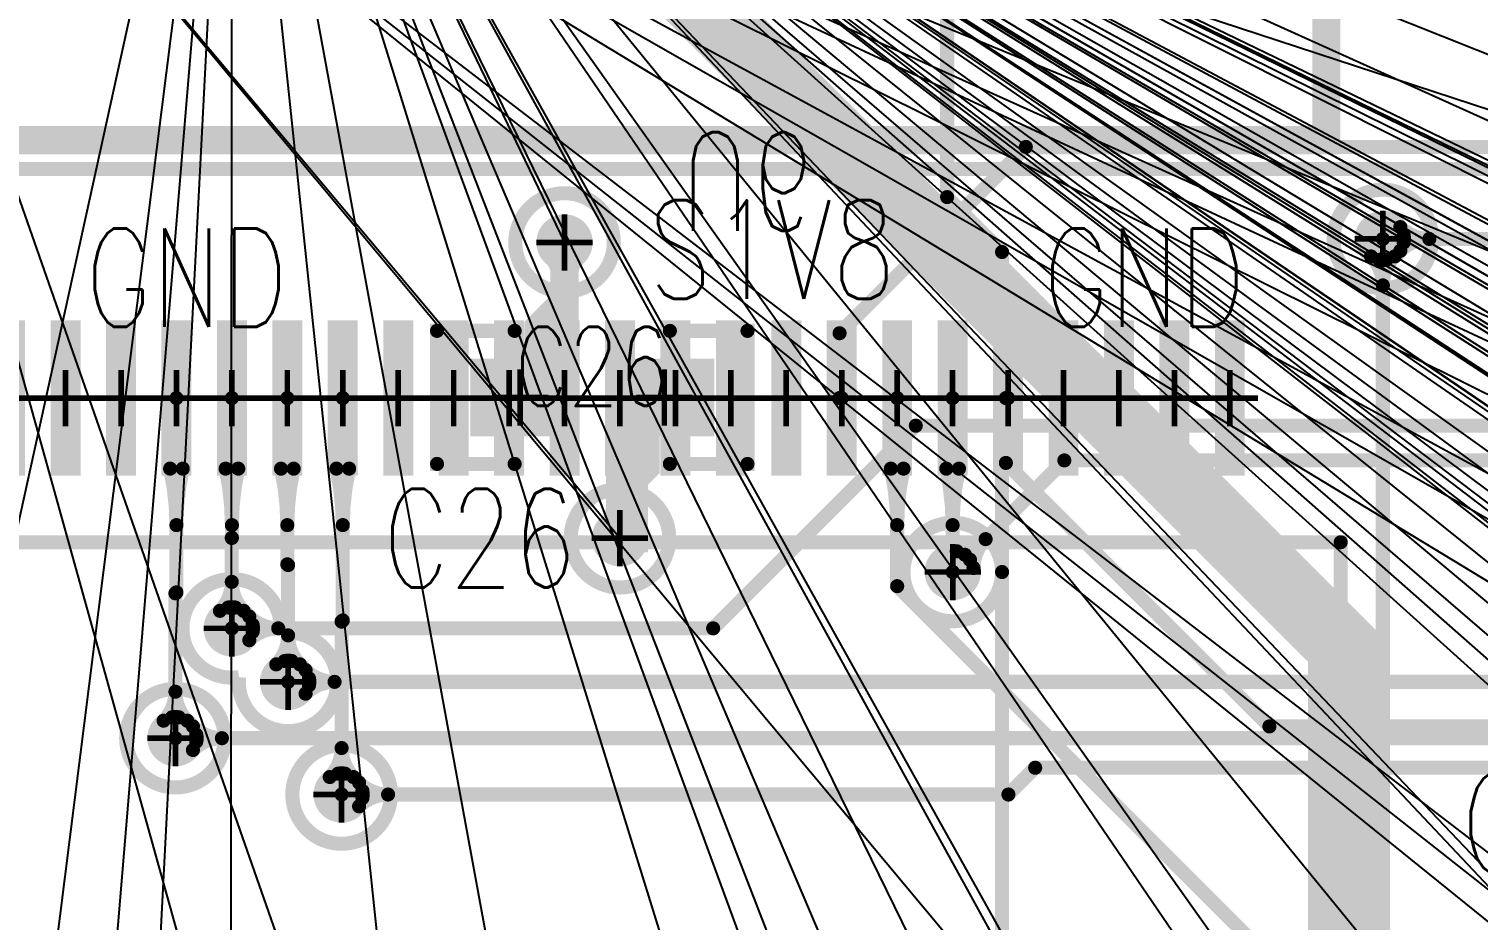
# Model space of a CAD drawing. Extents: x -4539 to 5978, y -4736 to 3041.
# Drawn here: x 250 to 765, y 914 to 1231 of the extents above; entities that cross this region are included whole.
import ezdxf
from ezdxf.enums import TextEntityAlignment as Align

# ---------------------------------------------------------------- set-up
doc = ezdxf.new("R2010")
doc.units = 0
for name, pattern in [('SIG_173', [2, 1, 1]), ('SIG_191', [2, 1, 1]), ('SIG_195', [2, 1, 1]), ('SIG_196', [2, 1, 1]), ('SIG_49', [2, 1, 1]), ('SIG_53', [2, 1, 1]), ('SIG_57', [2, 1, 1]), ('SIG_59', [2, 1, 1]), ('SIG_61', [2, 1, 1]), ('SIG_62', [2, 1, 1]), ('SIG_83', [2, 1, 1]), ('SIG_85', [2, 1, 1]), ('SIG_87', [2, 1, 1])]:
    doc.linetypes.add(name, pattern=pattern)
doc.layers.get('0').update_dxf_attribs({"color": 254, "linetype": 'CONTINUOUS'})
for name, color, linetype in [('DRIL_NPLTE_THRU_01', 16, 'CONTINUOUS'), ('DRIL_NPLTE_THRU_02', 2, 'CONTINUOUS'), ('DRIL_NPLTE_THRU_03', 34, 'CONTINUOUS'), ('DRIL_NPLTE_THRU_04', 96, 'CONTINUOUS'), ('DRIL_NPLTE_THRU_05', 6, 'CONTINUOUS'), ('DRIL_NPLTE_THRU_06', 176, 'CONTINUOUS'), ('DRIL_PLTE_THRU_01', 16, 'CONTINUOUS'), ('DRIL_PLTE_THRU_02', 2, 'CONTINUOUS'), ('DRIL_PLTE_THRU_03', 34, 'CONTINUOUS'), ('DRIL_PLTE_THRU_04', 96, 'CONTINUOUS'), ('DRIL_PLTE_THRU_05', 6, 'CONTINUOUS'), ('DRIL_PLTE_THRU_06', 176, 'CONTINUOUS'), ('DRIL_SYMBOL', 254, 'CONTINUOUS'), ('LINK_00', 254, 'CONTINUOUS'), ('PADS_BOT', 5, 'CONTINUOUS'), ('PADS_INNER', 1, 'CONTINUOUS'), ('PADS_TOP', 1, 'CONTINUOUS'), ('PART_BOT_2DLINE_00', 4, 'CONTINUOUS'), ('PART_NAME_01', 6, 'CONTINUOUS'), ('PART_NAME_06', 4, 'CONTINUOUS'), ('PART_NAME_27', 3, 'CONTINUOUS'), ('PART_TOP_2DLINE_00', 6, 'CONTINUOUS'), ('PART_TOP_2DLINE_01', 6, 'CONTINUOUS'), ('POUR_VIATHERM_02', 56, 'CONTINUOUS'), ('POUR_VIATHERM_05', 216, 'CONTINUOUS'), ('POUR_VOID_02', 56, 'CONTINUOUS'), ('POUR_VOID_05', 216, 'CONTINUOUS'), ('TEAR_01', 1, 'CONTINUOUS'), ('TEAR_03', 43, 'CONTINUOUS'), ('TEAR_04', 3, 'CONTINUOUS'), ('TEAR_06', 5, 'CONTINUOUS'), ('TEXT_26', 6, 'CONTINUOUS'), ('TRACE_01', 1, 'CONTINUOUS'), ('TRACE_03', 43, 'CONTINUOUS'), ('TRACE_04', 3, 'CONTINUOUS'), ('TRACE_06', 5, 'CONTINUOUS'), ('VIAPTS', 1, 'CONTINUOUS')]:
    doc.layers.add(name, color=color, linetype=linetype)
doc.styles.add('W4', font='simplex', dxfattribs={"width": 0.75})
doc.styles.add('W5', font='simplex', dxfattribs={"width": 0.75})

# ---------------------------------------------------------------- blocks, each defined once
blk = doc.blocks.new('POUR_VOID_757')
at = {"layer": 'POUR_VOID_02', "const_width": 5}
blk.add_lwpolyline([(-5915.5, -5521, 1), (-5880.5, -5521, 1)], format="xyb", close=True, dxfattribs=at)
blk = doc.blocks.new('POUR_VOID_749')
at = {"layer": 'POUR_VOID_02', "const_width": 5}
blk.add_lwpolyline([(-5860.58, -5483.69, -2.905419), (-5875.42, -5499.31, -2.905419)], format="xyb", close=True, dxfattribs=at)
blk = doc.blocks.new('POUR_VOID_748')
at = {"layer": 'POUR_VOID_02', "const_width": 5}
blk.add_lwpolyline([(-5856.5, -5541, 1), (-5821.5, -5541, 1)], format="xyb", close=True, dxfattribs=at)
blk = doc.blocks.new('POUR_VOID_738')
at = {"layer": 'POUR_VOID_02', "const_width": 5}
blk.add_lwpolyline([(-5757.66, -5450, 1), (-5722.66, -5450, 1)], format="xyb", close=True, dxfattribs=at)
blk = doc.blocks.new('POUR_VOID_730')
at = {"layer": 'POUR_VOID_02', "const_width": 5}
blk.add_lwpolyline([(-5639.5, -5462, 1), (-5604.5, -5462, 1)], format="xyb", close=True, dxfattribs=at)
blk = doc.blocks.new('POUR_VOID_724')
at = {"layer": 'POUR_VOID_02', "const_width": 5}
blk.add_lwpolyline([(-5486.79, -5343.74, 1), (-5451.79, -5343.74, 1)], format="xyb", close=True, dxfattribs=at)
blk = doc.blocks.new('POUR_OUTLINE_418')
for name in ['POUR_VOID_724', 'POUR_VOID_738', 'POUR_VOID_730', 'POUR_VOID_749', 'POUR_VOID_757', 'POUR_VOID_748']:
    blk.add_blockref(name, (0, 0))
blk = doc.blocks.new('POUR_VIATHERM_805')
at = {"layer": 'POUR_VIATHERM_02'}
for points in [[(-5759.84, -5335), (-5759.84, -5335)], [(-5769.84, -5345), (-5769.84, -5345)], [(-5749.84, -5345), (-5749.84, -5345)], [(-5759.84, -5355), (-5759.84, -5355)]]:
    blk.add_lwpolyline(points, dxfattribs=at)
blk = doc.blocks.new('POUR_HEADER_0')
for name in ['POUR_OUTLINE_418', 'POUR_VIATHERM_805']:
    blk.add_blockref(name, (6185, 6485))
blk = doc.blocks.new('POUR_VOID_325')
at = {"layer": 'POUR_VOID_05', "const_width": 5}
blk.add_lwpolyline([(-5915.5, -5521, 1), (-5880.5, -5521, 1)], format="xyb", close=True, dxfattribs=at)
blk = doc.blocks.new('POUR_VOID_314')
at = {"layer": 'POUR_VOID_05', "const_width": 5}
blk.add_lwpolyline([(-5860.58, -5483.69, -2.905419), (-5875.42, -5499.31, -2.905419)], format="xyb", close=True, dxfattribs=at)
blk = doc.blocks.new('POUR_VOID_313')
at = {"layer": 'POUR_VOID_05', "const_width": 5}
blk.add_lwpolyline([(-5856.5, -5541, 1), (-5821.5, -5541, 1)], format="xyb", close=True, dxfattribs=at)
blk = doc.blocks.new('POUR_VOID_302')
at = {"layer": 'POUR_VOID_05', "const_width": 5}
blk.add_lwpolyline([(-5777.34, -5345, 1), (-5742.34, -5345, 1)], format="xyb", close=True, dxfattribs=at)
blk = doc.blocks.new('POUR_VOID_293')
at = {"layer": 'POUR_VOID_05', "const_width": 5}
blk.add_lwpolyline([(-5639.5, -5462, 1), (-5604.5, -5462, 1)], format="xyb", close=True, dxfattribs=at)
blk = doc.blocks.new('POUR_VOID_289')
at = {"layer": 'POUR_VOID_05', "const_width": 5}
blk.add_lwpolyline([(-5486.79, -5343.74, 1), (-5451.79, -5343.74, 1)], format="xyb", close=True, dxfattribs=at)
blk = doc.blocks.new('POUR_OUTLINE_162')
for name in ['POUR_VOID_302', 'POUR_VOID_289', 'POUR_VOID_293', 'POUR_VOID_314', 'POUR_VOID_325', 'POUR_VOID_313']:
    blk.add_blockref(name, (0, 0))
blk = doc.blocks.new('POUR_VIATHERM_401')
at = {"layer": 'POUR_VIATHERM_05'}
for points in [[(-5740.16, -5440), (-5740.16, -5440)], [(-5750.16, -5450), (-5750.16, -5450)], [(-5730.16, -5450), (-5730.16, -5450)], [(-5740.16, -5460), (-5740.16, -5460)]]:
    blk.add_lwpolyline(points, dxfattribs=at)
blk = doc.blocks.new('POUR_HEADER_3')
for name in ['POUR_OUTLINE_162', 'POUR_VIATHERM_401']:
    blk.add_blockref(name, (6185, 6485))
blk = doc.blocks.new('SMOOTH_5')
at = {"const_width": 2.5}
blk.add_lwpolyline([(-1.25, 0, 1), (1.25, 0, 1)], format="xyb", close=True, dxfattribs=at)
blk = doc.blocks.new('PART_BODY_TOP_1')
at = {"layer": 'PART_TOP_2DLINE_01', "const_width": 5}
for points in [[(-27.56, 23.62), (-55.12, 23.62), (-55.12, -23.62), (-27.56, -23.62)], [(27.56, -23.62), (55.12, -23.62), (55.12, 23.62), (27.56, 23.62)]]:
    blk.add_lwpolyline(points, dxfattribs=at)
at = {"layer": 'PART_TOP_2DLINE_01'}
for p in [(-55.12, 23.62), (-27.56, 23.62), (27.56, 23.62), (55.12, 23.62), (-55.12, -23.62), (-27.56, -23.62), (27.56, -23.62), (55.12, -23.62)]:
    blk.add_blockref('SMOOTH_5', p, dxfattribs=at)
blk = doc.blocks.new('DRIL_SYMBOL_0')
at = {"layer": 'DRIL_SYMBOL', "const_width": 2}
for points in [[(0, -10), (0, 10)], [(-10, 0), (10, 0)]]:
    blk.add_lwpolyline(points, dxfattribs=at)
blk = doc.blocks.new('DRIL_HOLE_0')
blk.add_lwpolyline([(0, 0, 1), (0, 0, 1)], format="xyb", close=True)
blk.add_blockref('DRIL_SYMBOL_0', (0, 0))
blk = doc.blocks.new('PAD_0')
blk.add_lwpolyline([(0, 0), (0, 0)])
blk = doc.blocks.new('PAD_1')
at = {"const_width": 27.56}
blk.add_lwpolyline([(-17.72, 0), (17.72, 0)], dxfattribs=at)
blk = doc.blocks.new('STK_TOP_4')
at = {"layer": 'DRIL_NPLTE_THRU_01'}
blk.add_blockref('DRIL_HOLE_0', (0, 0), dxfattribs=at)
at = {"layer": 'DRIL_NPLTE_THRU_02'}
blk.add_blockref('DRIL_HOLE_0', (0, 0), dxfattribs=at)
at = {"layer": 'DRIL_NPLTE_THRU_03'}
blk.add_blockref('DRIL_HOLE_0', (0, 0), dxfattribs=at)
at = {"layer": 'DRIL_NPLTE_THRU_04'}
blk.add_blockref('DRIL_HOLE_0', (0, 0), dxfattribs=at)
at = {"layer": 'DRIL_NPLTE_THRU_05'}
blk.add_blockref('DRIL_HOLE_0', (0, 0), dxfattribs=at)
at = {"layer": 'DRIL_NPLTE_THRU_06'}
blk.add_blockref('DRIL_HOLE_0', (0, 0), dxfattribs=at)
at = {"layer": 'PADS_BOT'}
blk.add_blockref('PAD_0', (0, 0), dxfattribs=at)
at = {"layer": 'PADS_INNER'}
blk.add_blockref('PAD_0', (0, 0), dxfattribs=at)
at = {"layer": 'PADS_TOP'}
blk.add_blockref('PAD_1', (0, 0), dxfattribs=at)
blk = doc.blocks.new('SYM_TOP_3')
for name, p in [('PART_BODY_TOP_1', (0, 0)), ('STK_TOP_4', (-25.59, 0)), ('STK_TOP_4', (25.59, 0))]:
    blk.add_blockref(name, p)
blk = doc.blocks.new('PART_TOP_18')
blk.add_blockref('SYM_TOP_3', (0, 0))
at = {"layer": 'PART_NAME_01', "style": 'W5', "width": 0.75}
blk.add_text('C26', height=35, rotation=-180, dxfattribs=at).set_placement((40, 50), align=Align.MIDDLE_CENTER)
at = {"layer": 'PART_NAME_27', "style": 'W4', "width": 0.75}
blk.add_text('C26', height=28, rotation=-180, dxfattribs=at).set_placement((0, -25), align=Align.TOP_CENTER)
blk = doc.blocks.new('PART_TOP_24')
blk.add_blockref('SYM_TOP_3', (0, 0))
at = {"layer": 'PART_NAME_01', "style": 'W5', "width": 0.75}
blk.add_text('C5', height=35, rotation=-180, dxfattribs=at).set_placement((98.35, -3.82), align=Align.MIDDLE_CENTER)
at = {"layer": 'PART_NAME_27', "style": 'W4', "width": 0.75}
blk.add_text('C5', height=28, rotation=-180, dxfattribs=at).set_placement((0, -15), align=Align.TOP_CENTER)
blk = doc.blocks.new('SMOOTH_10')
at = {"const_width": 5}
blk.add_lwpolyline([(-2.5, 0, 1), (2.5, 0, 1)], format="xyb", close=True, dxfattribs=at)
blk = doc.blocks.new('PART_BODY_TOP_4')
at = {"layer": 'PART_TOP_2DLINE_01', "const_width": 10}
for points in [[(-126.77, 173.23), (126.77, 173.23), (126.77, 78.74), (-126.77, 78.74)], [(-154.72, 78.74), (154.72, 78.74), (154.72, -208.66), (-154.72, -208.66)]]:
    blk.add_lwpolyline(points, close=True, dxfattribs=at)
at = {"layer": 'PART_TOP_2DLINE_01'}
for p in [(-126.77, 173.23), (126.77, 173.23), (-154.72, 78.74), (-126.77, 78.74), (126.77, 78.74), (154.72, 78.74), (-154.72, -208.66), (154.72, -208.66)]:
    blk.add_blockref('SMOOTH_10', p, dxfattribs=at)
blk = doc.blocks.new('DRIL_SYMBOL_64$9606299213')
at = {"layer": 'DRIL_SYMBOL', "const_width": 2}
for points in [[(0, -10), (0, 10)], [(-10, 0), (10, 0)]]:
    blk.add_lwpolyline(points, dxfattribs=at)
blk = doc.blocks.new('DRIL_HOLE_64$9606299213')
at = {"const_width": 32.48}
blk.add_lwpolyline([(-16.24, 0, 1), (16.24, 0, 1)], format="xyb", close=True, dxfattribs=at)
blk.add_blockref('DRIL_SYMBOL_64$9606299213', (0, 0))
blk = doc.blocks.new('PAD_6')
at = {"const_width": 59.06}
blk.add_lwpolyline([(0, -29.53, 1), (0, 29.53, 1)], format="xyb", close=True, dxfattribs=at)
blk = doc.blocks.new('PAD_7')
at = {"const_width": 118.11}
blk.add_lwpolyline([(-59.06, 0), (59.06, 0)], dxfattribs=at)
blk = doc.blocks.new('STK_TOP_8')
at = {"layer": 'DRIL_PLTE_THRU_01'}
blk.add_blockref('DRIL_HOLE_64$9606299213', (0, 0), dxfattribs=at)
at = {"layer": 'DRIL_PLTE_THRU_02'}
blk.add_blockref('DRIL_HOLE_64$9606299213', (0, 0), dxfattribs=at)
at = {"layer": 'DRIL_PLTE_THRU_03'}
blk.add_blockref('DRIL_HOLE_64$9606299213', (0, 0), dxfattribs=at)
at = {"layer": 'DRIL_PLTE_THRU_04'}
blk.add_blockref('DRIL_HOLE_64$9606299213', (0, 0), dxfattribs=at)
at = {"layer": 'DRIL_PLTE_THRU_05'}
blk.add_blockref('DRIL_HOLE_64$9606299213', (0, 0), dxfattribs=at)
at = {"layer": 'DRIL_PLTE_THRU_06'}
blk.add_blockref('DRIL_HOLE_64$9606299213', (0, 0), dxfattribs=at)
at = {"layer": 'PADS_BOT'}
blk.add_blockref('PAD_7', (0, 0), dxfattribs=at)
at = {"layer": 'PADS_INNER'}
blk.add_blockref('PAD_6', (0, 0), dxfattribs=at)
at = {"layer": 'PADS_TOP'}
blk.add_blockref('PAD_7', (0, 0), dxfattribs=at)
blk = doc.blocks.new('STK_TOP_9')
at = {"layer": 'DRIL_PLTE_THRU_01'}
blk.add_blockref('DRIL_HOLE_64$9606299213', (0, 0), dxfattribs=at)
at = {"layer": 'DRIL_PLTE_THRU_02'}
blk.add_blockref('DRIL_HOLE_64$9606299213', (0, 0), dxfattribs=at)
at = {"layer": 'DRIL_PLTE_THRU_03'}
blk.add_blockref('DRIL_HOLE_64$9606299213', (0, 0), dxfattribs=at)
at = {"layer": 'DRIL_PLTE_THRU_04'}
blk.add_blockref('DRIL_HOLE_64$9606299213', (0, 0), dxfattribs=at)
at = {"layer": 'DRIL_PLTE_THRU_05'}
blk.add_blockref('DRIL_HOLE_64$9606299213', (0, 0), dxfattribs=at)
at = {"layer": 'DRIL_PLTE_THRU_06'}
blk.add_blockref('DRIL_HOLE_64$9606299213', (0, 0), dxfattribs=at)
at = {"layer": 'PADS_BOT'}
blk.add_blockref('PAD_6', (0, 0), dxfattribs=at)
at = {"layer": 'PADS_INNER'}
blk.add_blockref('PAD_6', (0, 0), dxfattribs=at)
at = {"layer": 'PADS_TOP'}
blk.add_blockref('PAD_6', (0, 0), dxfattribs=at)
blk = doc.blocks.new('SYM_TOP_6')
for name, p in [('PART_BODY_TOP_4', (0, 0)), ('STK_TOP_8', (-77.95, 0)), ('STK_TOP_9', (77.95, 0))]:
    blk.add_blockref(name, p)
blk = doc.blocks.new('PART_TOP_30')
blk.add_blockref('SYM_TOP_6', (0, 0))
at = {"layer": 'PART_NAME_01', "style": 'W5', "width": 0.75}
blk.add_text('J2', height=35, dxfattribs=at).set_placement((-30, -270))
at = {"layer": 'PART_NAME_27', "style": 'W5', "width": 0.75}
blk.add_text('J2', height=35, dxfattribs=at).set_placement((0, -17.72), align=Align.CENTER)
blk = doc.blocks.new('PART_BODY_TOP_5')
at = {"layer": 'PART_TOP_2DLINE_01', "const_width": 10}
blk.add_lwpolyline([(-310.63, 78.74), (310.63, 78.74), (310.63, -208.66), (-310.63, -208.66)], close=True, dxfattribs=at)
at = {"layer": 'PART_TOP_2DLINE_01'}
blk.add_blockref('SMOOTH_10', (310.63, -208.66), dxfattribs=at)
blk = doc.blocks.new('SYM_TOP_7')
blk.add_blockref('PART_BODY_TOP_5', (0, 0))
blk = doc.blocks.new('PART_TOP_31')
blk.add_blockref('SYM_TOP_7', (0, 0))
blk = doc.blocks.new('PART_BODY_TOP_8')
at = {"layer": 'PART_TOP_2DLINE_00', "const_width": 5}
blk.add_lwpolyline([(0, 0), (0, 708.66), (0.43, 708.66, 1), (0.43, 866.14), (0, 866.14), (0, 1181.1), (2661.42, 1181.1), (2661.42, 866.14), (2661.39, 866.14, 1), (2661.39, 708.66), (2661.42, 708.66), (2661.42, 0), (659.45, 0), (659.45, 137.95, 1), (620.08, 137.95), (620.08, 0)], format="xyb", close=True, dxfattribs=at)
blk = doc.blocks.new('SYM_TOP_10')
blk.add_blockref('PART_BODY_TOP_8', (0, 0))
blk = doc.blocks.new('PART_TOP_35')
blk.add_blockref('SYM_TOP_10', (0, 0))
blk = doc.blocks.new('PART_BODY_BOT_9')
at = {"layer": 'PART_BOT_2DLINE_00', "const_width": 5}
blk.add_lwpolyline([(-338.58, 265.75), (-42.32, 265.75), (-42.32, 232.53), (42.32, 232.53), (42.32, 265.75), (338.58, 265.75), (338.58, -265.75), (-338.58, -265.75)], close=True, dxfattribs=at)
at = {"layer": 'PART_BOT_2DLINE_00'}
blk.add_blockref('SMOOTH_5', (338.58, 265.75), dxfattribs=at)
blk = doc.blocks.new('PAD_2')
blk.add_lwpolyline([(0, 0, 1), (0, 0, 1)], format="xyb", close=True)
blk = doc.blocks.new('PAD_12')
at = {"const_width": 10.63}
blk.add_lwpolyline([(-27.56, 0), (27.56, 0)], dxfattribs=at)
blk = doc.blocks.new('STK_BOT_15')
at = {"layer": 'DRIL_NPLTE_THRU_01'}
blk.add_blockref('DRIL_HOLE_0', (0, 0), dxfattribs=at)
at = {"layer": 'DRIL_NPLTE_THRU_02'}
blk.add_blockref('DRIL_HOLE_0', (0, 0), dxfattribs=at)
at = {"layer": 'DRIL_NPLTE_THRU_03'}
blk.add_blockref('DRIL_HOLE_0', (0, 0), dxfattribs=at)
at = {"layer": 'DRIL_NPLTE_THRU_04'}
blk.add_blockref('DRIL_HOLE_0', (0, 0), dxfattribs=at)
at = {"layer": 'DRIL_NPLTE_THRU_05'}
blk.add_blockref('DRIL_HOLE_0', (0, 0), dxfattribs=at)
at = {"layer": 'DRIL_NPLTE_THRU_06'}
blk.add_blockref('DRIL_HOLE_0', (0, 0), dxfattribs=at)
at = {"layer": 'PADS_BOT'}
blk.add_blockref('PAD_12', (0, 0), dxfattribs=at)
at = {"layer": 'PADS_INNER'}
blk.add_blockref('PAD_2', (0, 0), dxfattribs=at)
at = {"layer": 'PADS_TOP'}
blk.add_blockref('PAD_2', (0, 0), dxfattribs=at)
blk = doc.blocks.new('SYM_BOT_11')
for name, p in [('PART_BODY_BOT_9', (0, 0)), ('STK_BOT_15', (389.76, 226.38)), ('STK_BOT_15', (389.76, 206.69)), ('STK_BOT_15', (389.76, 187.01)), ('STK_BOT_15', (389.76, 167.32)), ('STK_BOT_15', (389.76, 147.64)), ('STK_BOT_15', (389.76, 127.95)), ('STK_BOT_15', (389.76, 108.27)), ('STK_BOT_15', (389.76, 88.58)), ('STK_BOT_15', (389.76, 68.9)), ('STK_BOT_15', (389.76, 49.21)), ('STK_BOT_15', (389.76, 29.53)), ('STK_BOT_15', (389.76, 9.84)), ('STK_BOT_15', (389.76, -9.84)), ('STK_BOT_15', (389.76, -29.53)), ('STK_BOT_15', (389.76, -49.21)), ('STK_BOT_15', (389.76, -68.9)), ('STK_BOT_15', (389.76, -88.58)), ('STK_BOT_15', (389.76, -108.27)), ('STK_BOT_15', (389.76, -127.95)), ('STK_BOT_15', (389.76, -147.64)), ('STK_BOT_15', (389.76, -167.32)), ('STK_BOT_15', (389.76, -187.01)), ('STK_BOT_15', (389.76, -206.69))]:
    blk.add_blockref(name, p)
blk = doc.blocks.new('PART_BOT_38')
blk.add_blockref('SYM_BOT_11', (0, 0))
at = {"layer": 'PART_NAME_06', "style": 'W5', "width": 0.75}
blk.add_text('U6', height=35, rotation=90, dxfattribs=at).set_placement((449.15, 78.52), align=Align.TOP_RIGHT)
blk = doc.blocks.new('TEAR_2008008000208')
at = {"const_width": 5}
for points in [[(11.67, 11.67, -0.196262), (1.42, 7.36)], [(11.67, 11.67, -0.067729), (4.35, 6.11)], [(11.67, 11.67, 0.067729), (6.11, 4.35)], [(11.67, 11.67, 0.196262), (7.36, 1.42)]]:
    blk.add_lwpolyline(points, format="xyb", dxfattribs=at)
for p in [(11.67, 11.67), (11.67, 11.67), (11.67, 11.67), (11.67, 11.67), (1.42, 7.36), (4.35, 6.11), (6.11, 4.35), (7.36, 1.42)]:
    blk.add_blockref('SMOOTH_5', p)
blk = doc.blocks.new('TRACE_1168')
at = {"layer": 'TRACE_03', "linetype": 'SIG_49', "const_width": 5}
blk.add_lwpolyline([(578, 1038), (617.62, 1077.62), (1432.35, 1077.62), (1437.64, 1082.91), (1559.31, 1082.91), (1596, 1046.22)], dxfattribs=at)
at = {"layer": 'TEAR_03'}
blk.add_blockref('TEAR_2008008000208', (578, 1038), dxfattribs=at)
at = {"layer": 'TRACE_03'}
for p in [(617.62, 1077.62), (578, 1038)]:
    blk.add_blockref('SMOOTH_5', p, dxfattribs=at)
blk = doc.blocks.new('TEAR_2008008000210')
at = {"const_width": 5}
for points in [[(0, -45.11, 0.05599), (-2.25, -25.06)], [(0, -45.11, -0.05599), (2.25, -25.06)]]:
    blk.add_lwpolyline(points, format="xyb", dxfattribs=at)
for p in [(-2.25, -25.06), (2.25, -25.06), (0, -45.11), (0, -45.11)]:
    blk.add_blockref('SMOOTH_5', p)
blk = doc.blocks.new('TRACE_500')
at = {"layer": 'TRACE_06', "linetype": 'SIG_49', "const_width": 5}
blk.add_lwpolyline([(577.95, 1099.76), (577.95, 1038), (578, 1038)], dxfattribs=at)
at = {"layer": 'TEAR_06'}
blk.add_blockref('TEAR_2008008000210', (577.95, 1099.76), dxfattribs=at)
at = {"layer": 'TRACE_06'}
for p in [(577.95, 1099.76), (577.95, 1038), (578, 1038)]:
    blk.add_blockref('SMOOTH_5', p, dxfattribs=at)
blk = doc.blocks.new('TEAR_2008008000228')
at = {"const_width": 5}
for points in [[(0, -45.11, 0.05599), (-2.25, -25.06)], [(0, -45.11, -0.05599), (2.25, -25.06)]]:
    blk.add_lwpolyline(points, format="xyb", dxfattribs=at)
for p in [(-2.25, -25.06), (2.25, -25.06), (0, -45.11), (0, -45.11)]:
    blk.add_blockref('SMOOTH_5', p)
blk = doc.blocks.new('TEAR_2008008000229')
at = {"const_width": 5}
for points in [[(-16.5, 0, 0.196262), (-6.21, 4.2)], [(-16.5, 0, 0.067729), (-7.4, 1.24)], [(-16.5, 0, -0.196262), (-6.21, -4.2)], [(-16.5, 0, -0.067729), (-7.4, -1.24)]]:
    blk.add_lwpolyline(points, format="xyb", dxfattribs=at)
for p in [(-6.21, 4.2), (-16.5, 0), (-16.5, 0), (-16.5, 0), (-16.5, 0), (-7.4, 1.24), (-7.4, -1.24), (-6.21, -4.2)]:
    blk.add_blockref('SMOOTH_5', p)
blk = doc.blocks.new('TRACE_572')
at = {"layer": 'TRACE_06', "linetype": 'SIG_53', "const_width": 5}
blk.add_lwpolyline([(558.27, 1099.76), (558.27, 1032.98), (692.25, 899), (990, 899)], dxfattribs=at)
at = {"layer": 'TEAR_06'}
for name, p in [('TEAR_2008008000228', (558.27, 1099.76)), ('TEAR_2008008000229', (990, 899))]:
    blk.add_blockref(name, p, dxfattribs=at)
at = {"layer": 'TRACE_06'}
for p in [(558.27, 1099.76), (558.27, 1032.98), (692.25, 899), (990, 899)]:
    blk.add_blockref('SMOOTH_5', p, dxfattribs=at)
blk = doc.blocks.new('TEAR_2008008000249')
at = {"const_width": 5}
for points in [[(16.5, 0, -0.196262), (6.21, 4.2)], [(16.5, 0, 0.196262), (6.21, -4.2)], [(16.5, 0, -0.067729), (7.4, 1.24)], [(16.5, 0, 0.067729), (7.4, -1.24)]]:
    blk.add_lwpolyline(points, format="xyb", dxfattribs=at)
for p in [(6.21, 4.2), (7.4, 1.24), (7.4, -1.24), (16.5, 0), (16.5, 0), (16.5, 0), (16.5, 0), (6.21, -4.2)]:
    blk.add_blockref('SMOOTH_5', p)
blk = doc.blocks.new('TRACE_1298')
at = {"layer": 'TRACE_03', "linetype": 'SIG_57', "const_width": 5}
blk.add_lwpolyline([(342, 999), (1195, 999), (1262.3, 1066.3), (1454.45, 1066.3), (1461.06, 1072.91), (1509.66, 1072.91), (1544.37, 1038.21), (1561.82, 1029.5)], dxfattribs=at)
at = {"layer": 'TEAR_03'}
blk.add_blockref('TEAR_2008008000249', (342, 999), dxfattribs=at)
at = {"layer": 'TRACE_03'}
blk.add_blockref('SMOOTH_5', (342, 999), dxfattribs=at)
blk = doc.blocks.new('TEAR_2008008000251')
at = {"const_width": 5}
for points in [[(0, -45.11, 0.05599), (-2.25, -25.06)], [(0, -45.11, -0.05599), (2.25, -25.06)]]:
    blk.add_lwpolyline(points, format="xyb", dxfattribs=at)
for p in [(-2.25, -25.06), (2.25, -25.06), (0, -45.11), (0, -45.11)]:
    blk.add_blockref('SMOOTH_5', p)
blk = doc.blocks.new('TEAR_2008008000252')
at = {"const_width": 5}
for points in [[(0, 16.5, -0.196262), (-4.2, 6.21)], [(0, 16.5, -0.067729), (-1.24, 7.4)], [(0, 16.5, 0.196262), (4.2, 6.21)], [(0, 16.5, 0.067729), (1.24, 7.4)]]:
    blk.add_lwpolyline(points, format="xyb", dxfattribs=at)
for p in [(0, 16.5), (0, 16.5), (0, 16.5), (0, 16.5), (-4.2, 6.21), (-1.24, 7.4), (1.24, 7.4), (4.2, 6.21)]:
    blk.add_blockref('SMOOTH_5', p)
blk = doc.blocks.new('TRACE_1200')
at = {"layer": 'TRACE_06', "linetype": 'SIG_57', "const_width": 5}
blk.add_lwpolyline([(341.73, 1099.76), (341.73, 1040.74), (342, 1040.47), (342, 999)], dxfattribs=at)
at = {"layer": 'TEAR_06'}
for name, p in [('TEAR_2008008000251', (341.73, 1099.76)), ('TEAR_2008008000252', (342, 999))]:
    blk.add_blockref(name, p, dxfattribs=at)
at = {"layer": 'TRACE_06'}
for p in [(341.73, 1099.76), (341.73, 1040.74), (342, 1040.47), (342, 999)]:
    blk.add_blockref('SMOOTH_5', p, dxfattribs=at)
blk = doc.blocks.new('TEAR_2008008000267')
at = {"const_width": 5}
for points in [[(16.5, 0, -0.196262), (6.21, 4.2)], [(16.5, 0, 0.196262), (6.21, -4.2)], [(16.5, 0, -0.067729), (7.4, 1.24)], [(16.5, 0, 0.067729), (7.4, -1.24)]]:
    blk.add_lwpolyline(points, format="xyb", dxfattribs=at)
for p in [(6.21, 4.2), (7.4, 1.24), (7.4, -1.24), (16.5, 0), (16.5, 0), (16.5, 0), (16.5, 0), (6.21, -4.2)]:
    blk.add_blockref('SMOOTH_5', p)
blk = doc.blocks.new('TRACE_1236')
at = {"layer": 'TRACE_03', "linetype": 'SIG_59', "const_width": 5}
blk.add_lwpolyline([(322, 1018), (492.92, 1018), (564.88, 1089.95), (1388.12, 1089.95), (1391.08, 1092.91), (1574.27, 1092.91), (1612.99, 1054.19), (1623.83, 1038.87)], dxfattribs=at)
at = {"layer": 'TEAR_03'}
blk.add_blockref('TEAR_2008008000267', (322, 1018), dxfattribs=at)
at = {"layer": 'TRACE_03'}
for p in [(564.88, 1089.95), (322, 1018), (492.92, 1018)]:
    blk.add_blockref('SMOOTH_5', p, dxfattribs=at)
blk = doc.blocks.new('TEAR_2008008000268')
at = {"const_width": 5}
for points in [[(0, 16.5, -0.196262), (-4.2, 6.21)], [(0, 16.5, -0.067729), (-1.24, 7.4)], [(0, 16.5, 0.196262), (4.2, 6.21)], [(0, 16.5, 0.067729), (1.24, 7.4)]]:
    blk.add_lwpolyline(points, format="xyb", dxfattribs=at)
for p in [(0, 16.5), (0, 16.5), (0, 16.5), (0, 16.5), (-4.2, 6.21), (-1.24, 7.4), (1.24, 7.4), (4.2, 6.21)]:
    blk.add_blockref('SMOOTH_5', p)
blk = doc.blocks.new('TEAR_2008008000269')
at = {"const_width": 5}
for points in [[(0, -45.11, 0.05599), (-2.25, -25.06)], [(0, -45.11, -0.05599), (2.25, -25.06)]]:
    blk.add_lwpolyline(points, format="xyb", dxfattribs=at)
for p in [(-2.25, -25.06), (2.25, -25.06), (0, -45.11), (0, -45.11)]:
    blk.add_blockref('SMOOTH_5', p)
blk = doc.blocks.new('TRACE_538')
at = {"layer": 'TRACE_06', "linetype": 'SIG_59', "const_width": 5}
blk.add_lwpolyline([(322, 1018), (322, 1050.08), (322.05, 1050.13), (322.05, 1099.76)], dxfattribs=at)
at = {"layer": 'TEAR_06'}
for name, p in [('TEAR_2008008000269', (322.05, 1099.76)), ('TEAR_2008008000268', (322, 1018))]:
    blk.add_blockref(name, p, dxfattribs=at)
at = {"layer": 'TRACE_06'}
for p in [(322.05, 1099.76), (322, 1050.08), (322.05, 1050.13), (322, 1018)]:
    blk.add_blockref('SMOOTH_5', p, dxfattribs=at)
blk = doc.blocks.new('TRACE_2922')
at = {"layer": 'TRACE_06', "linetype": 'SIG_61', "const_width": 5}
blk.add_lwpolyline([(596.86, 1076.74), (690.42, 983.18), (1205.94, 983.18), (1342.74, 846.39), (1402.77, 846.39), (1417.32, 831.84), (1417.32, 821.71), (1431.11, 807.92), (1491.08, 807.92), (1512, 787)], dxfattribs=at)
at = {"layer": 'TRACE_06'}
for p in [(596.86, 1076.74), (690.42, 983.18)]:
    blk.add_blockref('SMOOTH_5', p, dxfattribs=at)
blk = doc.blocks.new('TEAR_2008008000285')
at = {"const_width": 5}
for points in [[(0, -16.5, 0.196262), (-4.2, -6.21)], [(0, -16.5, 0.067729), (-1.24, -7.4)], [(0, -16.5, -0.196262), (4.2, -6.21)], [(0, -16.5, -0.067729), (1.24, -7.4)]]:
    blk.add_lwpolyline(points, format="xyb", dxfattribs=at)
for p in [(-4.2, -6.21), (-1.24, -7.4), (1.24, -7.4), (4.2, -6.21), (0, -16.5), (0, -16.5), (0, -16.5), (0, -16.5)]:
    blk.add_blockref('SMOOTH_5', p)
blk = doc.blocks.new('TRACE_1726')
at = {"layer": 'TRACE_04', "linetype": 'SIG_62', "const_width": 5}
blk.add_lwpolyline([(576, 1296), (576, 1171.12), (595.5, 1151.62), (595.5, 1038)], dxfattribs=at)
at = {"layer": 'TEAR_04'}
blk.add_blockref('TEAR_2008008000285', (576, 1296), dxfattribs=at)
at = {"layer": 'TRACE_04'}
for p in [(576, 1296), (576, 1171.12), (595.5, 1151.62), (595.5, 1038)]:
    blk.add_blockref('SMOOTH_5', p, dxfattribs=at)
blk = doc.blocks.new('TRACE_2940')
at = {"layer": 'TRACE_06', "linetype": 'SIG_83', "const_width": 5}
blk.add_lwpolyline([(537.81, 1122.78), (603.94, 1188.92), (1244.85, 1188.92), (1322.23, 1111.54), (1322.23, 1103.6), (1347.2, 1078.63), (1380.06, 1078.63), (1404.24, 1054.46), (1404.24, 1023.02), (1439.81, 987.44), (1457.94, 987.44), (1495.75, 949.63), (1495.75, 941.25), (1511, 926), (1519.75, 926), (1533.5, 912.25), (1533.5, 888), (1538, 883.5), (1538, 862.25), (1552.75, 847.5), (1575.5, 847.5), (1595, 828)], dxfattribs=at)
at = {"layer": 'TRACE_06'}
for p in [(603.94, 1188.92), (537.81, 1122.78)]:
    blk.add_blockref('SMOOTH_5', p, dxfattribs=at)
blk = doc.blocks.new('TEAR_2008008000396')
at = {"const_width": 5}
for points in [[(16.5, 0, -0.196262), (6.21, 4.2)], [(16.5, 0, 0.196262), (6.21, -4.2)], [(16.5, 0, -0.067729), (7.4, 1.24)], [(16.5, 0, 0.067729), (7.4, -1.24)]]:
    blk.add_lwpolyline(points, format="xyb", dxfattribs=at)
for p in [(6.21, 4.2), (7.4, 1.24), (7.4, -1.24), (16.5, 0), (16.5, 0), (16.5, 0), (16.5, 0), (6.21, -4.2)]:
    blk.add_blockref('SMOOTH_5', p)
blk = doc.blocks.new('TRACE_600')
at = {"layer": 'TRACE_03', "linetype": 'SIG_85', "const_width": 5}
blk.add_lwpolyline([(361, 959), (597.76, 959), (607.26, 968.5), (1476.88, 968.5), (1495.75, 949.63), (1495.75, 941.25), (1508.5, 928.5), (1567.77, 928.5), (1572.27, 933), (1695, 933)], dxfattribs=at)
at = {"layer": 'TEAR_03'}
blk.add_blockref('TEAR_2008008000396', (361, 959), dxfattribs=at)
at = {"layer": 'TRACE_03'}
for p in [(607.26, 968.5), (361, 959), (597.76, 959)]:
    blk.add_blockref('SMOOTH_5', p, dxfattribs=at)
blk = doc.blocks.new('TEAR_2008008000398')
at = {"const_width": 5}
for points in [[(0, 16.5, -0.196262), (-4.2, 6.21)], [(0, 16.5, -0.067729), (-1.24, 7.4)], [(0, 16.5, 0.196262), (4.2, 6.21)], [(0, 16.5, 0.067729), (1.24, 7.4)]]:
    blk.add_lwpolyline(points, format="xyb", dxfattribs=at)
for p in [(0, 16.5), (0, 16.5), (0, 16.5), (0, 16.5), (-4.2, 6.21), (-1.24, 7.4), (1.24, 7.4), (4.2, 6.21)]:
    blk.add_blockref('SMOOTH_5', p)
blk = doc.blocks.new('TEAR_2008008000399')
at = {"const_width": 5}
for points in [[(0, -45.11, 0.05599), (-2.25, -25.06)], [(0, -45.11, -0.05599), (2.25, -25.06)]]:
    blk.add_lwpolyline(points, format="xyb", dxfattribs=at)
for p in [(-2.25, -25.06), (2.25, -25.06), (0, -45.11), (0, -45.11)]:
    blk.add_blockref('SMOOTH_5', p)
blk = doc.blocks.new('TRACE_598')
at = {"layer": 'TRACE_06', "linetype": 'SIG_85', "const_width": 5}
blk.add_lwpolyline([(361, 959), (361, 1020.39), (361.42, 1020.81), (361.42, 1099.76)], dxfattribs=at)
at = {"layer": 'TEAR_06'}
for name, p in [('TEAR_2008008000399', (361.42, 1099.76)), ('TEAR_2008008000398', (361, 959))]:
    blk.add_blockref(name, p, dxfattribs=at)
at = {"layer": 'TRACE_06'}
for p in [(361.42, 1099.76), (361, 1020.39), (361.42, 1020.81), (361, 959)]:
    blk.add_blockref('SMOOTH_5', p, dxfattribs=at)
blk = doc.blocks.new('TEAR_2008008000409')
at = {"const_width": 5}
for points in [[(0, 16.5, -0.196262), (-4.2, 6.21)], [(0, 16.5, -0.067729), (-1.24, 7.4)], [(0, 16.5, 0.196262), (4.2, 6.21)], [(0, 16.5, 0.067729), (1.24, 7.4)]]:
    blk.add_lwpolyline(points, format="xyb", dxfattribs=at)
for p in [(0, 16.5), (0, 16.5), (0, 16.5), (0, 16.5), (-4.2, 6.21), (-1.24, 7.4), (1.24, 7.4), (4.2, 6.21)]:
    blk.add_blockref('SMOOTH_5', p)
blk = doc.blocks.new('TEAR_2008008000410')
at = {"const_width": 5}
for points in [[(0, -45.11, 0.05599), (-2.25, -25.06)], [(0, -45.11, -0.05599), (2.25, -25.06)]]:
    blk.add_lwpolyline(points, format="xyb", dxfattribs=at)
for p in [(-2.25, -25.06), (2.25, -25.06), (0, -45.11), (0, -45.11)]:
    blk.add_blockref('SMOOTH_5', p)
blk = doc.blocks.new('TRACE_442')
at = {"layer": 'TRACE_06', "linetype": 'SIG_87', "const_width": 5}
blk.add_lwpolyline([(302, 979), (302, 1030.42), (302.36, 1030.78), (302.36, 1099.76)], dxfattribs=at)
at = {"layer": 'TEAR_06'}
for name, p in [('TEAR_2008008000410', (302.36, 1099.76)), ('TEAR_2008008000409', (302, 979))]:
    blk.add_blockref(name, p, dxfattribs=at)
at = {"layer": 'TRACE_06'}
for p in [(302.36, 1099.76), (302, 1030.42), (302.36, 1030.78), (302, 979)]:
    blk.add_blockref('SMOOTH_5', p, dxfattribs=at)
blk = doc.blocks.new('TEAR_2008008000411')
at = {"const_width": 5}
for points in [[(16.5, 0, -0.196262), (6.21, 4.2)], [(16.5, 0, 0.196262), (6.21, -4.2)], [(16.5, 0, -0.067729), (7.4, 1.24)], [(16.5, 0, 0.067729), (7.4, -1.24)]]:
    blk.add_lwpolyline(points, format="xyb", dxfattribs=at)
for p in [(6.21, 4.2), (7.4, 1.24), (7.4, -1.24), (16.5, 0), (16.5, 0), (16.5, 0), (16.5, 0), (6.21, -4.2)]:
    blk.add_blockref('SMOOTH_5', p)
blk = doc.blocks.new('TRACE_440')
at = {"layer": 'TRACE_03', "linetype": 'SIG_87', "const_width": 5}
blk.add_lwpolyline([(302, 979), (1489.26, 979), (1499.76, 968.5), (1527.33, 968.5), (1536.83, 978), (1677, 978)], dxfattribs=at)
at = {"layer": 'TEAR_03'}
blk.add_blockref('TEAR_2008008000411', (302, 979), dxfattribs=at)
at = {"layer": 'TRACE_03'}
blk.add_blockref('SMOOTH_5', (302, 979), dxfattribs=at)
blk = doc.blocks.new('TEAR_2008008000879')
at = {"const_width": 10}
for points in [[(0, -11, 0.196262), (-2.8, -4.14)], [(0, -11, -0.196262), (2.8, -4.14)]]:
    blk.add_lwpolyline(points, format="xyb", dxfattribs=at)
for p in [(-2.8, -4.14), (2.8, -4.14), (0, -11), (0, -11)]:
    blk.add_blockref('SMOOTH_10', p)
blk = doc.blocks.new('TRACE_982')
at = {"layer": 'TRACE_06', "linetype": 'SIG_173', "const_width": 10}
blk.add_lwpolyline([(440.16, 1099.76), (440.16, 1155)], dxfattribs=at)
at = {"layer": 'TEAR_06'}
blk.add_blockref('TEAR_2008008000879', (440.16, 1155), dxfattribs=at)
at = {"layer": 'TRACE_06'}
for p in [(440.16, 1155), (440.16, 1099.76)]:
    blk.add_blockref('SMOOTH_10', p, dxfattribs=at)
blk = doc.blocks.new('TEAR_2008008001003')
at = {"const_width": 10}
for points in [[(0, -11, 0.196262), (-2.8, -4.14)], [(0, -11, -0.196262), (2.8, -4.14)]]:
    blk.add_lwpolyline(points, format="xyb", dxfattribs=at)
for p in [(-2.8, -4.14), (2.8, -4.14), (0, -11), (0, -11)]:
    blk.add_blockref('SMOOTH_10', p)
blk = doc.blocks.new('TRACE_62')
at = {"layer": 'TRACE_01', "linetype": 'SIG_173', "const_width": 10}
blk.add_lwpolyline([(424.41, 1100), (430.94, 1100), (430.94, 1124.78), (440.16, 1134), (440.16, 1155)], dxfattribs=at)
at = {"layer": 'TEAR_01'}
blk.add_blockref('TEAR_2008008001003', (440.16, 1155), dxfattribs=at)
at = {"layer": 'TRACE_01'}
for p in [(440.16, 1155), (440.16, 1134), (430.94, 1124.78), (424.41, 1100), (430.94, 1100)]:
    blk.add_blockref('SMOOTH_10', p, dxfattribs=at)
blk = doc.blocks.new('TEAR_2008008001104')
at = {"const_width": 5}
for points in [[(0, -16.5, 0.196262), (-4.2, -6.21)], [(0, -16.5, 0.067729), (-1.24, -7.4)], [(0, -16.5, -0.196262), (4.2, -6.21)], [(0, -16.5, -0.067729), (1.24, -7.4)]]:
    blk.add_lwpolyline(points, format="xyb", dxfattribs=at)
for p in [(-4.2, -6.21), (-1.24, -7.4), (1.24, -7.4), (4.2, -6.21), (0, -16.5), (0, -16.5), (0, -16.5), (0, -16.5)]:
    blk.add_blockref('SMOOTH_5', p)
blk = doc.blocks.new('TRACE_1861')
at = {"layer": 'TRACE_04', "linetype": 'SIG_191', "const_width": 5}
blk.add_lwpolyline([(673.23, 320.76), (673.23, 674.37), (730.71, 731.85), (730.71, 1156.26)], dxfattribs=at)
at = {"layer": 'TEAR_04'}
blk.add_blockref('TEAR_2008008001104', (730.71, 1156.26), dxfattribs=at)
at = {"layer": 'TRACE_04'}
blk.add_blockref('SMOOTH_5', (730.71, 1156.26), dxfattribs=at)
blk = doc.blocks.new('TEAR_2008008001106')
at = {"const_width": 5}
for points in [[(16.5, 0, -0.196262), (6.21, 4.2)], [(16.5, 0, 0.196262), (6.21, -4.2)], [(16.5, 0, -0.067729), (7.4, 1.24)], [(16.5, 0, 0.067729), (7.4, -1.24)]]:
    blk.add_lwpolyline(points, format="xyb", dxfattribs=at)
for p in [(6.21, 4.2), (7.4, 1.24), (7.4, -1.24), (16.5, 0), (16.5, 0), (16.5, 0), (16.5, 0), (6.21, -4.2)]:
    blk.add_blockref('SMOOTH_5', p)
blk = doc.blocks.new('TRACE_1252')
at = {"layer": 'TRACE_03', "linetype": 'SIG_191', "const_width": 5}
blk.add_lwpolyline([(730.71, 1156.26), (894.73, 1156.26), (907.07, 1143.92), (1206.63, 1143.92), (1217.21, 1154.5), (1433.5, 1154.5), (1465.99, 1186.99), (1665.26, 1186.99), (1692.05, 1160.2), (1748, 1160.2)], dxfattribs=at)
at = {"layer": 'TEAR_03'}
blk.add_blockref('TEAR_2008008001106', (730.71, 1156.26), dxfattribs=at)
at = {"layer": 'TRACE_03'}
blk.add_blockref('SMOOTH_5', (730.71, 1156.26), dxfattribs=at)
blk = doc.blocks.new('SMOOTH_25')
at = {"const_width": 12.5}
blk.add_lwpolyline([(-6.25, 0, 1), (6.25, 0, 1)], format="xyb", close=True, dxfattribs=at)
blk = doc.blocks.new('TRACE_493')
at = {"layer": 'TRACE_01', "linetype": 'SIG_195', "const_width": 25}
blk.add_lwpolyline([(477.95, 1400), (477.95, 1249.96), (716.69, 1011.22), (716.69, 682.08)], dxfattribs=at)
at = {"layer": 'TRACE_01'}
blk.add_blockref('SMOOTH_25', (716.69, 1011.22), dxfattribs=at)
blk = doc.blocks.new('TEAR_2008008001190')
at = {"const_width": 10}
for points in [[(0, 11, -0.196262), (-2.8, 4.14)], [(0, 11, 0.196262), (2.8, 4.14)]]:
    blk.add_lwpolyline(points, format="xyb", dxfattribs=at)
for p in [(0, 11), (0, 11), (-2.8, 4.14), (2.8, 4.14)]:
    blk.add_blockref('SMOOTH_10', p)
blk = doc.blocks.new('TRACE_916')
at = {"layer": 'TRACE_06', "linetype": 'SIG_196', "const_width": 10}
blk.add_lwpolyline([(459.84, 1050), (459.84, 1099.76)], dxfattribs=at)
at = {"layer": 'TEAR_06'}
blk.add_blockref('TEAR_2008008001190', (459.84, 1050), dxfattribs=at)
at = {"layer": 'TRACE_06'}
for p in [(459.84, 1099.76), (459.84, 1050)]:
    blk.add_blockref('SMOOTH_10', p, dxfattribs=at)
blk = doc.blocks.new('DRIL_SYMBOL_7')
at = {"layer": 'DRIL_SYMBOL', "const_width": 2}
for points in [[(0, -10), (0, 10)], [(-10, 0), (10, 0)]]:
    blk.add_lwpolyline(points, dxfattribs=at)
blk = doc.blocks.new('DRIL_HOLE_7')
at = {"const_width": 3.5}
blk.add_lwpolyline([(-1.75, 0, 1), (1.75, 0, 1)], format="xyb", close=True, dxfattribs=at)
blk.add_blockref('DRIL_SYMBOL_7', (0, 0))
blk = doc.blocks.new('PAD_15')
at = {"const_width": 10}
blk.add_lwpolyline([(0, -5, 1), (0, 5, 1)], format="xyb", close=True, dxfattribs=at)
blk = doc.blocks.new('STK_TOP_26')
at = {"layer": 'DRIL_PLTE_THRU_01'}
blk.add_blockref('DRIL_HOLE_7', (0, 0), dxfattribs=at)
at = {"layer": 'DRIL_PLTE_THRU_02'}
blk.add_blockref('DRIL_HOLE_7', (0, 0), dxfattribs=at)
at = {"layer": 'DRIL_PLTE_THRU_03'}
blk.add_blockref('DRIL_HOLE_7', (0, 0), dxfattribs=at)
at = {"layer": 'DRIL_PLTE_THRU_04'}
blk.add_blockref('DRIL_HOLE_7', (0, 0), dxfattribs=at)
at = {"layer": 'DRIL_PLTE_THRU_05'}
blk.add_blockref('DRIL_HOLE_7', (0, 0), dxfattribs=at)
at = {"layer": 'DRIL_PLTE_THRU_06'}
blk.add_blockref('DRIL_HOLE_7', (0, 0), dxfattribs=at)
at = {"layer": 'PADS_BOT'}
blk.add_blockref('PAD_15', (0, 0), dxfattribs=at)
at = {"layer": 'PADS_INNER'}
blk.add_blockref('PAD_15', (0, 0), dxfattribs=at)
at = {"layer": 'PADS_TOP'}
blk.add_blockref('PAD_15', (0, 0), dxfattribs=at)
blk = doc.blocks.new('SYM_TOP_2')
blk.add_blockref('STK_TOP_26', (0, 0))

msp = doc.modelspace()

# ---------------------------------------------------------------- linework, layer by layer
at = {"layer": 'LINK_00', "linetype": 'SIG_173'}
for p, q in [((322.05, 1400), (51.42, 171)), ((322.05, 1400), (167, 171)), ((322.05, 1400), (222.57, 203.93)), ((262.05, 235.12), (322.05, 1400)), ((321.46, 225.96), (322.05, 1400)), ((907.16, 205), (322.05, 1400)), ((322.05, 1400), (676.36, 257)), ((322.05, 1400), (1428.51, 225.17)), ((548, 171), (322.05, 1400)), ((1672.22, 270.89), (322.05, 1400)), ((1899.02, 535.99), (322.05, 1400)), ((753, 290), (322.05, 1400)), ((322.05, 1400), (1178.32, 192.83)), ((322.05, 1400), (2456, 171)), ((322.05, 1400), (773, 171)), ((322.05, 1400), (2380.75, 192.75)), ((322.05, 1400), (1904.58, 201.79)), ((1748.44, 170.49), (322.05, 1400)), ((322.05, 1400), (2524.12, 179.47)), ((322.05, 1400), (2311, 171)), ((2249.57, 201.5), (322.05, 1400)), ((322.05, 1400), (2170.96, 223.18)), ((322.05, 1400), (2046.64, 220)), ((1968.28, 170.23), (322.05, 1400)), ((322.05, 1400), (1849.87, 214)), ((322.05, 1400), (990.33, 184.77)), ((322.05, 1400), (833.84, 196.59)), ((2210.43, 645), (322.05, 1400)), ((1279.53, 749), (322.05, 1400)), ((1397.64, 789), (322.05, 1400)), ((322.05, 1400), (1030.16, 1053.31)), ((2053.51, 401.87), (322.05, 1400)), ((322.05, 1400), (1279.53, 669.29)), ((820.69, 506.08), (322.05, 1400)), ((1318.9, 669.29), (322.05, 1400)), ((322.05, 1400), (1397.64, 749)), ((1438.04, 749.06), (322.05, 1400)), ((1318.37, 748.56), (322.05, 1400)), ((826.77, 945), (322.05, 1400)), ((820.69, 669), (322.05, 1400)), ((322.05, 1400), (1397.64, 629.92)), ((322.05, 1400), (1437.01, 629.92)), ((1437.01, 789.06), (322.05, 1400)), ((2341.9, 414.25), (322.05, 1400)), ((1873.71, 649), (322.05, 1400)), ((322.05, 1400), (1279.53, 629.92)), ((322.05, 1400), (1240.16, 590.55)), ((322.05, 1400), (1318.9, 629.92)), ((322.05, 1400), (440.16, 274.54)), ((322.05, 1400), (830.86, 865.57)), ((826.77, 781.49), (322.05, 1400)), ((1397.64, 669.29), (322.05, 1400)), ((322.05, 1400), (1438.04, 668.26)), ((322.05, 1400), (1279.53, 787.4)), ((322.05, 1400), (1318.9, 787.4)), ((322.05, 1400), (2275, 419.41)), ((2155, 419.41), (322.05, 1400)), ((1476.38, 826.77), (322.05, 1400)), ((1826, 719.5), (322.05, 1400)), ((2259.84, 370), (322.05, 1400)), ((322.05, 1400), (440.16, 1155))]:
    msp.add_line(p, q, dxfattribs=at)
at = {"layer": 'LINK_00', "linetype": 'SIG_196'}
for p, q in [((166.14, 1400), (1103.65, 277)), ((166.14, 1400), (559, 277)), ((1240.16, 787.4), (166.14, 1400)), ((2252.1, 266.5), (166.14, 1400)), ((166.14, 1400), (935, 810.19)), ((166.14, 1400), (1240.16, 748.03)), ((1397.64, 826.77), (166.14, 1400)), ((446.78, 393), (166.14, 1400)), ((939.71, 775.19), (166.14, 1400)), ((1437.01, 826.77), (166.14, 1400)), ((166.14, 1400), (1755, 878)), ((1748.83, 748), (166.14, 1400)), ((459.84, 1050), (166.14, 1400)), ((1476.38, 749.06), (166.14, 1400)), ((1625.96, 248.76), (166.14, 1400))]:
    msp.add_line(p, q, dxfattribs=at)
at = {"layer": 'TRACE_01', "linetype": 'SIG_196', "const_width": 10}
msp.add_lwpolyline([(459.84, 1050), (464.76, 1050), (464.76, 1071), (468.98, 1075.22), (468.98, 1100), (475.59, 1100)], dxfattribs=at)
at = {"layer": 'TRACE_04', "linetype": 'SIG_62', "const_width": 5}
msp.add_lwpolyline([(595.5, 1038), (595.5, 650.38)], dxfattribs=at)
at = {"layer": 'TRACE_06', "linetype": 'SIG_83', "const_width": 5}
for points in [[(537.81, 1099.76), (537.81, 1122.78)], [(537.81, 1099.76), (538.58, 1099.76)]]:
    msp.add_lwpolyline(points, dxfattribs=at)
at = {"layer": 'TRACE_06', "linetype": 'SIG_61', "const_width": 5}
for points in [[(596.86, 1099.76), (596.86, 1076.74)], [(596.86, 1099.76), (597.64, 1099.76)]]:
    msp.add_lwpolyline(points, dxfattribs=at)

# ---------------------------------------------------------------- block references
for name, p in [('PART_TOP_31', (400, 1400)), ('PART_TOP_30', (950, 1400)), ('TRACE_493', (0, 0)), ('TRACE_1726', (0, 0)), ('TRACE_2940', (0, 0)), ('TRACE_1252', (0, 0)), ('PART_TOP_35', (0, 0)), ('TRACE_62', (0, 0)), ('TRACE_982', (0, 0)), ('TRACE_1861', (0, 0)), ('TRACE_442', (0, 0)), ('TRACE_538', (0, 0)), ('TRACE_1200', (0, 0)), ('TRACE_598', (0, 0)), ('TRACE_916', (0, 0)), ('TRACE_572', (0, 0)), ('TRACE_500', (0, 0)), ('TRACE_1236', (0, 0)), ('TRACE_1168', (0, 0)), ('TRACE_1298', (0, 0)), ('TRACE_2922', (0, 0)), ('TRACE_440', (0, 0)), ('TRACE_600', (0, 0))]:
    msp.add_blockref(name, p)
at = {"linetype": 'SIG_173'}
msp.add_blockref('POUR_HEADER_0', (15, 15), dxfattribs=at)
at = {"linetype": 'SIG_196'}
msp.add_blockref('POUR_HEADER_3', (15, 15), dxfattribs=at)
at = {"xscale": -1, "rotation": -90}
msp.add_blockref('PART_BOT_38', (450, 710), dxfattribs=at)
at = {"rotation": 180}
for name, p in [('PART_TOP_18', (450, 1100)), ('PART_TOP_24', (880, 945))]:
    msp.add_blockref(name, p, dxfattribs=at)
at = {"layer": 'TRACE_01'}
for p in [(468.98, 1100), (475.59, 1100), (464.76, 1071), (468.98, 1075.22), (459.84, 1050), (464.76, 1050)]:
    msp.add_blockref('SMOOTH_10', p, dxfattribs=at)
at = {"layer": 'TRACE_04'}
msp.add_blockref('SMOOTH_5', (595.5, 1038), dxfattribs=at)
at = {"layer": 'TRACE_06'}
for p in [(537.81, 1122.78), (537.81, 1099.76), (537.81, 1099.76), (538.58, 1099.76), (596.86, 1099.76), (596.86, 1099.76), (597.64, 1099.76), (596.86, 1076.74)]:
    msp.add_blockref('SMOOTH_5', p, dxfattribs=at)
at = {"layer": 'VIAPTS', "linetype": 'SIG_173'}
msp.add_blockref('SYM_TOP_2', (440.16, 1155), dxfattribs=at)
at = {"layer": 'VIAPTS', "linetype": 'SIG_191'}
msp.add_blockref('SYM_TOP_2', (730.71, 1156.26), dxfattribs=at)
at = {"layer": 'VIAPTS', "linetype": 'SIG_196'}
msp.add_blockref('SYM_TOP_2', (459.84, 1050), dxfattribs=at)
at = {"layer": 'VIAPTS', "linetype": 'SIG_49'}
msp.add_blockref('SYM_TOP_2', (578, 1038), dxfattribs=at)
at = {"layer": 'VIAPTS', "linetype": 'SIG_59'}
msp.add_blockref('SYM_TOP_2', (322, 1018), dxfattribs=at)
at = {"layer": 'VIAPTS', "linetype": 'SIG_57'}
msp.add_blockref('SYM_TOP_2', (342, 999), dxfattribs=at)
at = {"layer": 'VIAPTS', "linetype": 'SIG_87'}
msp.add_blockref('SYM_TOP_2', (302, 979), dxfattribs=at)
at = {"layer": 'VIAPTS', "linetype": 'SIG_85'}
msp.add_blockref('SYM_TOP_2', (361, 959), dxfattribs=at)

# ---------------------------------------------------------------- texts
at = {"layer": 'TEXT_26', "style": 'W5', "width": 0.75}
for s, p in [('S1V8', (470, 1135)), ('GND', (270, 1125)), ('GND', (610, 1125))]:
    msp.add_text(s, height=35, dxfattribs=at).set_placement(p)

doc.saveas('drawing.dxf')
